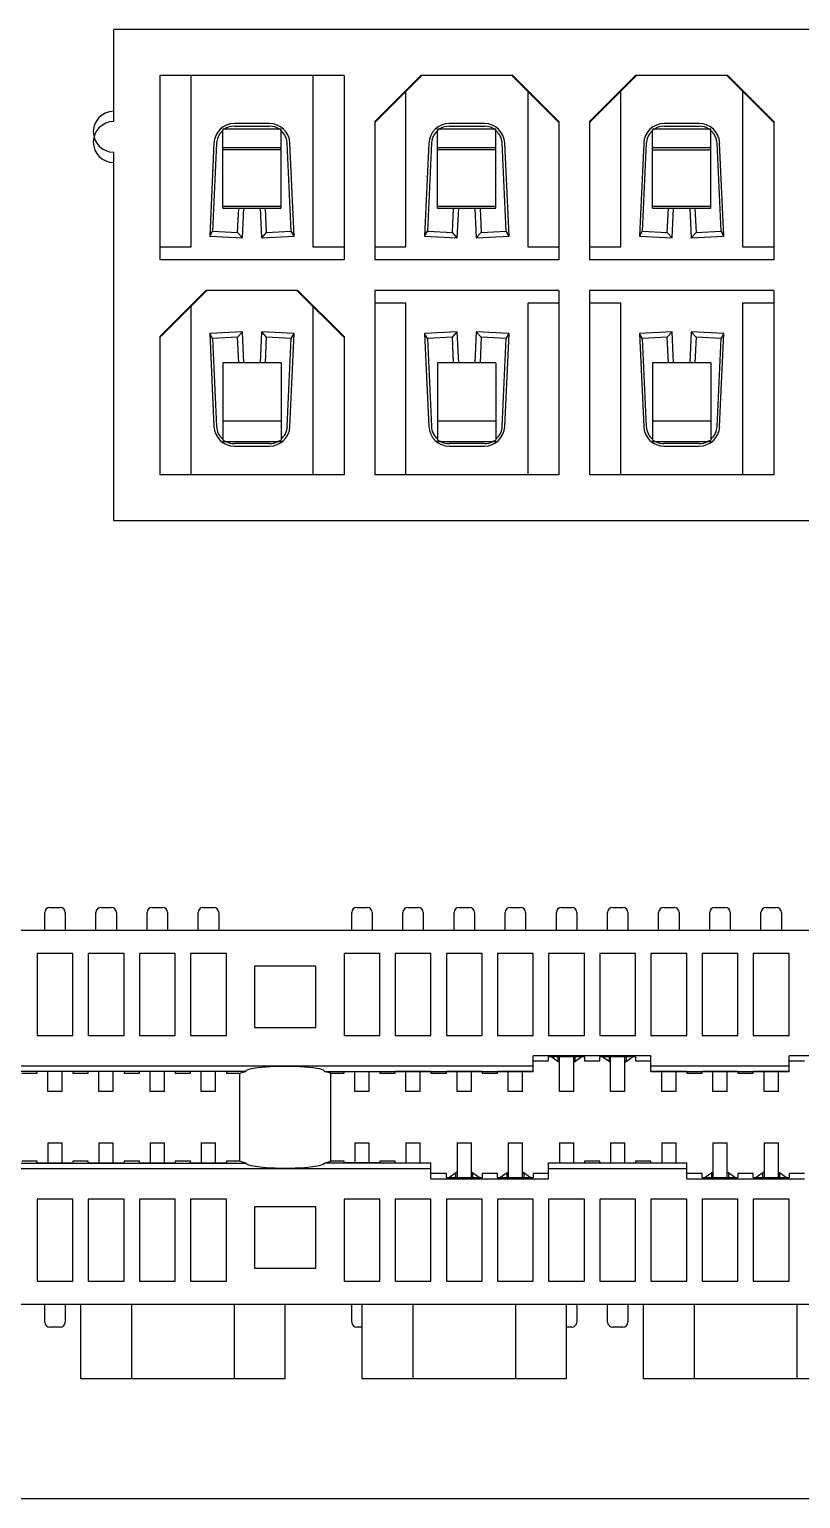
# Model space of a CAD drawing. Header units: millimetres. Extents: x 0 to 841, y 0 to 594.
# Drawn here: x 173.28 to 188.35, y 323.74 to 352.44 of the extents above; entities that cross this region are included whole.
import ezdxf

# ---------------------------------------------------------------- set-up
doc = ezdxf.new("R2010")
doc.units = ezdxf.units.MM
doc.header["$LTSCALE"] = 46.255
doc.layers.add('ASSEM_MEM', color=7, linetype='CONTINUOUS')

msp = doc.modelspace()

# ---------------------------------------------------------------- linework, layer by layer
at = {"layer": 'ASSEM_MEM', "color": 7, "linetype": 'CONTINUOUS'}
for p, q in [((226.527, 352.44), (174.927, 352.44)), ((174.927, 350.64), (174.927, 352.44)), ((179.427, 351.54), (175.827, 351.54)), ((175.827, 351.54), (175.827, 347.94)), ((176.437, 348.19), (176.437, 351.54)), ((178.817, 351.54), (178.817, 348.19)), ((179.427, 351.54), (179.427, 347.94)), ((180.027, 350.64), (180.927, 351.54)), ((180.027, 350.62), (180.947, 351.54)), ((182.727, 351.54), (180.927, 351.54)), ((183.627, 350.62), (182.707, 351.54)), ((182.727, 351.54), (183.627, 350.64)), ((184.227, 350.64), (185.127, 351.54)), ((184.227, 350.62), (185.147, 351.54)), ((186.927, 351.54), (185.127, 351.54)), ((187.827, 350.62), (186.907, 351.54)), ((186.927, 351.54), (187.827, 350.64)), ((180.637, 348.19), (180.637, 351.23)), ((183.017, 351.23), (183.017, 348.19)), ((184.837, 348.19), (184.837, 351.23)), ((187.217, 351.23), (187.217, 348.19)), ((178.197, 350.49), (177.057, 350.49)), ((177.057, 348.95), (177.057, 350.478)), ((177.97, 350.6), (177.284, 350.6)), ((177.284, 350.55), (177.97, 350.55)), ((178.197, 348.95), (178.197, 350.49)), ((180.027, 350.64), (180.027, 347.94)), ((182.397, 350.49), (181.257, 350.49)), ((181.257, 348.95), (181.257, 350.478)), ((181.278, 350.487), (181.288, 350.49)), ((182.17, 350.6), (181.484, 350.6)), ((181.484, 350.55), (182.17, 350.55)), ((182.397, 348.95), (182.397, 350.49)), ((183.627, 350.64), (183.627, 347.94)), ((184.227, 350.64), (184.227, 347.94)), ((186.597, 350.49), (185.457, 350.49)), ((185.457, 348.95), (185.457, 350.478)), ((185.478, 350.487), (185.488, 350.49)), ((186.37, 350.6), (185.684, 350.6)), ((185.684, 350.55), (186.37, 350.55)), ((186.597, 348.95), (186.597, 350.49)), ((187.827, 350.64), (187.827, 347.94)), ((176.884, 350.219), (176.802, 348.398)), ((176.934, 350.216), (176.857, 348.496)), ((178.397, 348.496), (178.319, 350.216)), ((178.452, 348.398), (178.369, 350.219)), ((181.084, 350.219), (181.002, 348.398)), ((181.134, 350.216), (181.057, 348.496)), ((182.597, 348.496), (182.519, 350.216)), ((182.652, 348.398), (182.569, 350.219)), ((185.284, 350.219), (185.202, 348.398)), ((185.334, 350.216), (185.257, 348.496)), ((186.797, 348.496), (186.719, 350.216)), ((186.852, 348.398), (186.769, 350.219)), ((174.927, 342.84), (174.927, 350.04)), ((177.057, 350.13), (178.197, 350.13)), ((178.197, 350.09), (177.057, 350.09)), ((181.257, 350.13), (182.397, 350.13)), ((182.397, 350.09), (181.257, 350.09)), ((185.457, 350.13), (186.597, 350.13)), ((185.457, 350.09), (186.597, 350.09)), ((177.057, 348.99), (178.197, 348.99)), ((177.057, 348.95), (178.197, 348.95)), ((177.346, 348.474), (177.368, 348.95)), ((177.441, 348.369), (177.468, 348.95)), ((177.786, 348.95), (177.812, 348.369)), ((177.886, 348.95), (177.908, 348.474)), ((181.257, 348.99), (182.397, 348.99)), ((181.257, 348.95), (182.397, 348.95)), ((181.546, 348.474), (181.568, 348.95)), ((181.641, 348.369), (181.668, 348.95)), ((181.986, 348.95), (182.012, 348.369)), ((182.086, 348.95), (182.108, 348.474)), ((185.457, 348.99), (186.597, 348.99)), ((185.457, 348.95), (186.597, 348.95)), ((185.746, 348.474), (185.768, 348.95)), ((185.841, 348.369), (185.868, 348.95)), ((186.186, 348.95), (186.212, 348.369)), ((186.286, 348.95), (186.308, 348.474)), ((176.802, 348.398), (176.857, 348.496)), ((176.857, 348.496), (177.346, 348.474)), ((177.441, 348.369), (177.346, 348.474)), ((177.908, 348.474), (177.812, 348.369)), ((177.908, 348.474), (178.397, 348.496)), ((178.452, 348.398), (178.397, 348.496)), ((181.002, 348.398), (181.057, 348.496)), ((181.057, 348.496), (181.546, 348.474)), ((181.641, 348.369), (181.546, 348.474)), ((182.108, 348.474), (182.012, 348.369)), ((182.108, 348.474), (182.597, 348.496)), ((182.652, 348.398), (182.597, 348.496)), ((185.257, 348.496), (185.202, 348.398)), ((185.257, 348.496), (185.746, 348.474)), ((185.746, 348.474), (185.841, 348.369)), ((186.308, 348.474), (186.212, 348.369)), ((186.308, 348.474), (186.797, 348.496)), ((186.852, 348.398), (186.797, 348.496)), ((175.827, 348.19), (176.437, 348.19)), ((176.802, 348.398), (177.441, 348.369)), ((177.812, 348.369), (178.452, 348.398)), ((178.817, 348.19), (179.427, 348.19)), ((180.027, 348.19), (180.637, 348.19)), ((181.002, 348.398), (181.641, 348.369)), ((182.012, 348.369), (182.652, 348.398)), ((183.017, 348.19), (183.627, 348.19)), ((184.227, 348.19), (184.837, 348.19)), ((185.202, 348.398), (185.841, 348.369)), ((186.212, 348.369), (186.852, 348.398)), ((187.217, 348.19), (187.827, 348.19)), ((179.427, 347.94), (175.827, 347.94)), ((183.627, 347.94), (180.027, 347.94)), ((187.827, 347.94), (184.227, 347.94)), ((175.827, 346.44), (176.727, 347.34)), ((175.827, 346.42), (176.747, 347.34)), ((178.527, 347.34), (176.727, 347.34)), ((179.427, 346.42), (178.507, 347.34)), ((178.527, 347.34), (179.427, 346.44)), ((183.627, 347.34), (180.027, 347.34)), ((180.027, 347.34), (180.027, 343.74)), ((183.627, 347.34), (183.627, 343.74)), ((187.827, 347.34), (184.227, 347.34)), ((184.227, 347.34), (184.227, 343.74)), ((187.827, 347.34), (187.827, 343.74)), ((176.437, 343.74), (176.437, 347.03)), ((178.817, 347.03), (178.817, 343.74)), ((180.637, 347.09), (180.027, 347.09)), ((180.637, 343.74), (180.637, 347.09)), ((183.627, 347.09), (183.017, 347.09)), ((183.017, 347.09), (183.017, 343.74)), ((184.837, 347.09), (184.227, 347.09)), ((184.837, 343.74), (184.837, 347.09)), ((187.827, 347.09), (187.217, 347.09)), ((187.217, 347.09), (187.217, 343.74)), ((175.827, 346.44), (175.827, 343.74)), ((177.441, 346.532), (176.802, 346.503)), ((176.857, 346.405), (176.802, 346.503)), ((176.802, 346.503), (176.884, 344.682)), ((177.346, 346.427), (176.857, 346.405)), ((177.346, 346.427), (177.441, 346.532)), ((177.369, 345.93), (177.346, 346.427)), ((177.469, 345.93), (177.441, 346.532)), ((177.812, 346.532), (177.785, 345.93)), ((178.452, 346.503), (177.812, 346.532)), ((177.812, 346.532), (177.908, 346.427)), ((177.908, 346.427), (177.885, 345.93)), ((178.397, 346.405), (177.908, 346.427)), ((178.369, 344.682), (178.452, 346.503)), ((178.397, 346.405), (178.452, 346.503)), ((179.427, 346.44), (179.427, 343.74)), ((181.641, 346.532), (181.002, 346.503)), ((181.057, 346.405), (181.002, 346.503)), ((181.002, 346.503), (181.084, 344.682)), ((181.546, 346.427), (181.057, 346.405)), ((181.546, 346.427), (181.641, 346.532)), ((181.569, 345.93), (181.546, 346.427)), ((181.669, 345.93), (181.641, 346.532)), ((182.012, 346.532), (181.985, 345.93)), ((182.652, 346.503), (182.012, 346.532)), ((182.012, 346.532), (182.108, 346.427)), ((182.108, 346.427), (182.085, 345.93)), ((182.597, 346.405), (182.108, 346.427)), ((182.569, 344.682), (182.652, 346.503)), ((182.597, 346.405), (182.652, 346.503)), ((185.841, 346.532), (185.202, 346.503)), ((185.257, 346.405), (185.202, 346.503)), ((185.202, 346.503), (185.284, 344.682)), ((185.746, 346.427), (185.257, 346.405)), ((185.746, 346.427), (185.841, 346.532)), ((185.769, 345.93), (185.746, 346.427)), ((185.869, 345.93), (185.841, 346.532)), ((186.212, 346.532), (186.185, 345.93)), ((186.852, 346.503), (186.212, 346.532)), ((186.212, 346.532), (186.308, 346.427)), ((186.308, 346.427), (186.285, 345.93)), ((186.797, 346.405), (186.308, 346.427)), ((186.769, 344.682), (186.852, 346.503)), ((186.797, 346.405), (186.852, 346.503)), ((176.857, 346.405), (176.934, 344.685)), ((178.319, 344.685), (178.397, 346.405)), ((181.057, 346.405), (181.134, 344.685)), ((182.519, 344.685), (182.597, 346.405)), ((185.257, 346.405), (185.334, 344.685)), ((186.719, 344.685), (186.797, 346.405)), ((178.197, 345.93), (177.057, 345.93)), ((177.057, 345.93), (177.057, 344.413)), ((178.197, 345.93), (178.197, 344.413)), ((182.397, 345.93), (181.257, 345.93)), ((181.257, 345.93), (181.257, 344.413)), ((182.397, 345.93), (182.397, 344.413)), ((186.597, 345.93), (185.457, 345.93)), ((185.457, 345.93), (185.457, 344.413)), ((186.597, 345.93), (186.597, 344.413)), ((178.197, 344.79), (177.057, 344.79)), ((182.397, 344.79), (181.257, 344.79)), ((186.597, 344.79), (185.457, 344.79)), ((177.057, 344.39), (178.197, 344.39)), ((177.97, 344.35), (177.284, 344.35)), ((177.284, 344.3), (177.97, 344.3)), ((178.154, 344.397), (178.132, 344.39)), ((181.257, 344.39), (182.397, 344.39)), ((182.17, 344.35), (181.484, 344.35)), ((181.484, 344.3), (182.17, 344.3)), ((182.354, 344.397), (182.332, 344.39)), ((185.457, 344.39), (186.597, 344.39)), ((186.37, 344.35), (185.684, 344.35)), ((185.684, 344.3), (186.37, 344.3)), ((186.554, 344.397), (186.532, 344.39)), ((179.427, 343.74), (175.827, 343.74)), ((183.627, 343.74), (180.027, 343.74)), ((187.827, 343.74), (184.227, 343.74)), ((226.527, 342.84), (174.927, 342.84)), ((173.677, 335.29), (173.877, 335.29)), ((174.677, 335.29), (174.877, 335.29)), ((175.677, 335.29), (175.877, 335.29)), ((176.677, 335.29), (176.877, 335.29)), ((179.677, 335.29), (179.877, 335.29)), ((180.677, 335.29), (180.877, 335.29)), ((181.677, 335.29), (181.877, 335.29)), ((182.677, 335.29), (182.877, 335.29)), ((183.677, 335.29), (183.877, 335.29)), ((184.677, 335.29), (184.877, 335.29)), ((185.677, 335.29), (185.877, 335.29)), ((186.677, 335.29), (186.877, 335.29)), ((187.677, 335.29), (187.877, 335.29)), ((173.577, 334.84), (173.577, 335.19)), ((173.977, 335.19), (173.977, 334.84)), ((174.577, 334.84), (174.577, 335.19)), ((174.977, 335.19), (174.977, 334.84)), ((175.577, 334.84), (175.577, 335.19)), ((175.977, 335.19), (175.977, 334.84)), ((176.577, 334.84), (176.577, 335.19)), ((176.977, 335.19), (176.977, 334.84)), ((179.577, 334.84), (179.577, 335.19)), ((179.977, 335.19), (179.977, 334.84)), ((180.577, 334.84), (180.577, 335.19)), ((180.977, 335.19), (180.977, 334.84)), ((181.577, 334.84), (181.577, 335.19)), ((181.977, 335.19), (181.977, 334.84)), ((182.577, 334.84), (182.577, 335.19)), ((182.977, 335.19), (182.977, 334.84)), ((183.577, 334.84), (183.577, 335.19)), ((183.977, 335.19), (183.977, 334.84)), ((184.577, 334.84), (184.577, 335.19)), ((184.977, 335.19), (184.977, 334.84)), ((185.577, 334.84), (185.577, 335.19)), ((185.977, 335.19), (185.977, 334.84)), ((186.577, 334.84), (186.577, 335.19)), ((186.977, 335.19), (186.977, 334.84)), ((187.577, 334.84), (187.577, 335.19)), ((187.977, 335.19), (187.977, 334.84)), ((202.777, 334.84), (163.777, 334.84)), ((174.127, 334.39), (173.427, 334.39)), ((173.427, 334.39), (173.427, 332.79)), ((174.127, 332.79), (174.127, 334.39)), ((175.127, 334.39), (174.427, 334.39)), ((174.427, 334.39), (174.427, 332.79)), ((175.127, 332.79), (175.127, 334.39)), ((176.127, 334.39), (175.427, 334.39)), ((175.427, 334.39), (175.427, 332.79)), ((176.127, 332.79), (176.127, 334.39)), ((177.127, 334.39), (176.427, 334.39)), ((176.427, 334.39), (176.427, 332.79)), ((177.127, 332.79), (177.127, 334.39)), ((180.127, 334.39), (179.427, 334.39)), ((179.427, 334.39), (179.427, 332.79)), ((180.127, 332.79), (180.127, 334.39)), ((181.127, 334.39), (180.427, 334.39)), ((180.427, 334.39), (180.427, 332.79)), ((181.127, 332.79), (181.127, 334.39)), ((182.127, 334.39), (181.427, 334.39)), ((181.427, 334.39), (181.427, 332.79)), ((182.127, 332.79), (182.127, 334.39)), ((183.127, 334.39), (182.427, 334.39)), ((182.427, 334.39), (182.427, 332.79)), ((183.127, 332.79), (183.127, 334.39)), ((184.127, 334.39), (183.427, 334.39)), ((183.427, 334.39), (183.427, 332.79)), ((184.127, 332.79), (184.127, 334.39)), ((185.127, 334.39), (184.427, 334.39)), ((184.427, 334.39), (184.427, 332.79)), ((185.127, 332.79), (185.127, 334.39)), ((186.127, 334.39), (185.427, 334.39)), ((185.427, 334.39), (185.427, 332.79)), ((186.127, 332.79), (186.127, 334.39)), ((187.127, 334.39), (186.427, 334.39)), ((186.427, 334.39), (186.427, 332.79)), ((187.127, 332.79), (187.127, 334.39)), ((188.127, 334.39), (187.427, 334.39)), ((187.427, 334.39), (187.427, 332.79)), ((188.127, 332.79), (188.127, 334.39)), ((178.877, 334.14), (177.677, 334.14)), ((177.677, 334.14), (177.677, 332.94)), ((178.877, 332.94), (178.877, 334.14)), ((177.677, 332.94), (178.877, 332.94)), ((173.427, 332.79), (174.127, 332.79)), ((174.427, 332.79), (175.127, 332.79)), ((175.427, 332.79), (176.127, 332.79)), ((176.427, 332.79), (177.127, 332.79)), ((179.427, 332.79), (180.127, 332.79)), ((180.427, 332.79), (181.127, 332.79)), ((181.427, 332.79), (182.127, 332.79)), ((182.427, 332.79), (183.127, 332.79)), ((183.427, 332.79), (184.127, 332.79)), ((184.427, 332.79), (185.127, 332.79)), ((185.427, 332.79), (186.127, 332.79)), ((186.427, 332.79), (187.127, 332.79)), ((187.427, 332.79), (188.127, 332.79)), ((185.427, 332.39), (183.127, 332.39)), ((183.127, 332.082), (183.127, 332.39)), ((184.127, 332.37), (183.427, 332.37)), ((183.427, 332.29), (183.427, 332.37)), ((183.486, 332.37), (183.614, 332.279)), ((183.614, 332.279), (183.614, 332.37)), ((183.637, 331.69), (183.637, 332.37)), ((183.917, 331.69), (183.917, 332.37)), ((183.94, 332.37), (183.94, 332.279)), ((183.94, 332.279), (184.068, 332.37)), ((184.127, 332.37), (184.127, 332.29)), ((185.127, 332.37), (184.427, 332.37)), ((184.427, 332.29), (184.427, 332.37)), ((184.486, 332.37), (184.614, 332.279)), ((184.614, 332.279), (184.614, 332.37)), ((184.637, 331.69), (184.637, 332.37)), ((184.917, 331.69), (184.917, 332.37)), ((184.94, 332.37), (184.94, 332.279)), ((184.94, 332.279), (185.068, 332.37)), ((185.127, 332.37), (185.127, 332.29)), ((185.427, 332.082), (185.427, 332.39)), ((190.427, 332.39), (188.127, 332.39)), ((188.127, 332.082), (188.127, 332.39)), ((183.127, 332.19), (165.304, 332.19)), ((177.506, 332.086), (165.618, 332.086)), ((174.127, 332.082), (173.427, 332.082)), ((173.427, 332.05), (173.427, 332.082)), ((173.637, 331.69), (173.637, 332.082)), ((173.917, 331.69), (173.917, 332.082)), ((174.127, 332.082), (174.127, 332.05)), ((175.127, 332.082), (174.427, 332.082)), ((174.427, 332.05), (174.427, 332.082)), ((174.637, 331.69), (174.637, 332.082)), ((174.917, 331.69), (174.917, 332.082)), ((175.127, 332.082), (175.127, 332.05)), ((176.127, 332.082), (175.427, 332.082)), ((175.427, 332.05), (175.427, 332.082)), ((175.637, 331.69), (175.637, 332.082)), ((175.917, 331.69), (175.917, 332.082)), ((176.127, 332.082), (176.127, 332.05)), ((177.127, 332.082), (176.427, 332.082)), ((176.427, 332.05), (176.427, 332.082)), ((176.637, 331.69), (176.637, 332.082)), ((176.917, 331.69), (176.917, 332.082)), ((177.127, 332.082), (177.127, 332.05)), ((177.387, 332.05), (177.506, 332.086)), ((179.047, 332.092), (179.048, 332.086)), ((179.048, 332.086), (183.127, 332.086)), ((179.167, 332.05), (179.048, 332.086)), ((179.427, 332.082), (180.127, 332.082)), ((179.427, 332.05), (179.427, 332.082)), ((179.637, 331.69), (179.637, 332.082)), ((179.917, 331.69), (179.917, 332.082)), ((180.127, 332.082), (180.127, 332.05)), ((181.127, 332.082), (180.427, 332.082)), ((180.427, 332.05), (180.427, 332.082)), ((180.637, 331.69), (180.637, 332.082)), ((180.917, 331.69), (180.917, 332.082)), ((181.127, 332.082), (181.127, 332.05)), ((182.127, 332.082), (181.427, 332.082)), ((181.427, 332.05), (181.427, 332.082)), ((181.637, 331.69), (181.637, 332.082)), ((181.917, 331.69), (181.917, 332.082)), ((182.127, 332.082), (182.127, 332.05)), ((183.127, 332.082), (182.427, 332.082)), ((182.427, 332.05), (182.427, 332.082)), ((182.637, 331.69), (182.637, 332.082)), ((182.917, 331.69), (182.917, 332.082)), ((183.127, 332.29), (183.427, 332.29)), ((183.614, 332.279), (183.62, 332.275)), ((183.934, 332.275), (183.94, 332.279)), ((184.127, 332.29), (184.427, 332.29)), ((184.614, 332.279), (184.62, 332.275)), ((184.934, 332.275), (184.94, 332.279)), ((185.127, 332.29), (185.427, 332.29)), ((188.127, 332.19), (185.427, 332.19)), ((185.427, 332.086), (188.127, 332.086)), ((186.127, 332.082), (185.427, 332.082)), ((185.637, 331.69), (185.637, 332.082)), ((185.917, 331.69), (185.917, 332.082)), ((186.127, 332.082), (186.127, 332.05)), ((187.127, 332.082), (186.427, 332.082)), ((186.427, 332.05), (186.427, 332.082)), ((186.637, 331.69), (186.637, 332.082)), ((186.917, 331.69), (186.917, 332.082)), ((187.127, 332.082), (187.127, 332.05)), ((188.127, 332.082), (187.427, 332.082)), ((187.427, 332.05), (187.427, 332.082)), ((187.637, 331.69), (187.637, 332.082)), ((187.917, 331.69), (187.917, 332.082)), ((188.127, 332.29), (188.427, 332.29)), ((173.127, 332.05), (173.427, 332.05)), ((174.127, 332.05), (174.427, 332.05)), ((175.127, 332.05), (175.427, 332.05)), ((176.127, 332.05), (176.427, 332.05)), ((177.127, 332.05), (177.387, 332.05)), ((177.387, 332.05), (177.387, 330.33)), ((179.167, 332.05), (179.427, 332.05)), ((179.167, 330.33), (179.167, 332.05)), ((180.127, 332.05), (180.427, 332.05)), ((181.127, 332.05), (181.427, 332.05)), ((182.127, 332.05), (182.427, 332.05)), ((186.127, 332.05), (186.427, 332.05)), ((187.127, 332.05), (187.427, 332.05)), ((173.917, 331.69), (173.637, 331.69)), ((174.917, 331.69), (174.637, 331.69)), ((175.917, 331.69), (175.637, 331.69)), ((176.917, 331.69), (176.637, 331.69)), ((179.917, 331.69), (179.637, 331.69)), ((180.917, 331.69), (180.637, 331.69)), ((181.917, 331.69), (181.637, 331.69)), ((182.917, 331.69), (182.637, 331.69)), ((183.917, 331.69), (183.637, 331.69)), ((184.917, 331.69), (184.637, 331.69)), ((185.917, 331.69), (185.637, 331.69)), ((186.917, 331.69), (186.637, 331.69)), ((187.917, 331.69), (187.637, 331.69)), ((173.637, 330.69), (173.917, 330.69)), ((173.637, 330.69), (173.637, 330.299)), ((173.917, 330.299), (173.917, 330.69)), ((174.637, 330.69), (174.917, 330.69)), ((174.637, 330.69), (174.637, 330.299)), ((174.917, 330.299), (174.917, 330.69)), ((175.637, 330.69), (175.917, 330.69)), ((175.637, 330.69), (175.637, 330.299)), ((175.917, 330.299), (175.917, 330.69)), ((176.637, 330.69), (176.917, 330.69)), ((176.637, 330.69), (176.637, 330.299)), ((176.917, 330.299), (176.917, 330.69)), ((179.637, 330.69), (179.917, 330.69)), ((179.637, 330.69), (179.637, 330.299)), ((179.917, 330.299), (179.917, 330.69)), ((180.637, 330.69), (180.917, 330.69)), ((180.637, 330.69), (180.637, 330.299)), ((180.917, 330.299), (180.917, 330.69)), ((181.637, 330.69), (181.917, 330.69)), ((181.637, 330.69), (181.637, 330.011)), ((181.917, 330.011), (181.917, 330.69)), ((182.637, 330.69), (182.917, 330.69)), ((182.637, 330.69), (182.637, 330.011)), ((182.917, 330.011), (182.917, 330.69)), ((183.637, 330.69), (183.917, 330.69)), ((183.637, 330.69), (183.637, 330.299)), ((183.917, 330.299), (183.917, 330.69)), ((184.637, 330.69), (184.917, 330.69)), ((184.637, 330.69), (184.637, 330.299)), ((184.917, 330.299), (184.917, 330.69)), ((185.637, 330.69), (185.917, 330.69)), ((185.637, 330.69), (185.637, 330.299)), ((185.917, 330.299), (185.917, 330.69)), ((186.637, 330.69), (186.917, 330.69)), ((186.637, 330.69), (186.637, 330.011)), ((186.917, 330.011), (186.917, 330.69)), ((187.637, 330.69), (187.917, 330.69)), ((187.637, 330.69), (187.637, 330.011)), ((187.917, 330.011), (187.917, 330.69)), ((165.304, 330.19), (181.127, 330.19)), ((165.618, 330.295), (177.506, 330.295)), ((173.427, 330.33), (173.127, 330.33)), ((173.427, 330.299), (173.427, 330.33)), ((173.427, 330.299), (174.127, 330.299)), ((174.427, 330.33), (174.127, 330.33)), ((174.127, 330.33), (174.127, 330.299)), ((174.427, 330.299), (174.427, 330.33)), ((174.427, 330.299), (175.127, 330.299)), ((175.427, 330.33), (175.127, 330.33)), ((175.127, 330.33), (175.127, 330.299)), ((175.427, 330.299), (175.427, 330.33)), ((175.427, 330.299), (176.127, 330.299)), ((176.427, 330.33), (176.127, 330.33)), ((176.127, 330.33), (176.127, 330.299)), ((176.427, 330.299), (176.427, 330.33)), ((176.427, 330.299), (177.127, 330.299)), ((177.387, 330.33), (177.127, 330.33)), ((177.127, 330.33), (177.127, 330.299)), ((177.506, 330.295), (177.387, 330.33)), ((177.506, 330.295), (177.506, 330.289)), ((179.048, 330.295), (179.047, 330.289)), ((179.048, 330.295), (179.167, 330.33)), ((181.127, 330.295), (179.048, 330.295)), ((179.427, 330.33), (179.167, 330.33)), ((179.427, 330.299), (179.427, 330.33)), ((180.127, 330.299), (179.427, 330.299)), ((180.427, 330.33), (180.127, 330.33)), ((180.127, 330.33), (180.127, 330.299)), ((180.427, 330.299), (180.427, 330.33)), ((180.427, 330.299), (181.127, 330.299)), ((181.127, 329.99), (181.127, 330.299)), ((181.427, 330.09), (181.127, 330.09)), ((181.427, 330.011), (181.427, 330.09)), ((181.614, 330.102), (181.486, 330.011)), ((181.62, 330.106), (181.614, 330.102)), ((181.614, 330.011), (181.614, 330.102)), ((181.94, 330.102), (181.934, 330.106)), ((182.068, 330.011), (181.94, 330.102)), ((181.94, 330.102), (181.94, 330.011)), ((182.427, 330.09), (182.127, 330.09)), ((182.127, 330.09), (182.127, 330.011)), ((182.427, 330.011), (182.427, 330.09)), ((182.614, 330.102), (182.486, 330.011)), ((182.62, 330.106), (182.614, 330.102)), ((182.614, 330.011), (182.614, 330.102)), ((182.94, 330.102), (182.934, 330.106)), ((183.068, 330.011), (182.94, 330.102)), ((182.94, 330.102), (182.94, 330.011)), ((183.427, 330.09), (183.127, 330.09)), ((183.127, 330.09), (183.127, 330.011)), ((183.427, 330.299), (184.127, 330.299)), ((183.427, 329.99), (183.427, 330.299)), ((186.127, 330.295), (183.427, 330.295)), ((183.427, 330.19), (186.127, 330.19)), ((184.427, 330.33), (184.127, 330.33)), ((184.127, 330.33), (184.127, 330.299)), ((184.427, 330.299), (184.427, 330.33)), ((184.427, 330.299), (185.127, 330.299)), ((185.427, 330.33), (185.127, 330.33)), ((185.127, 330.33), (185.127, 330.299)), ((185.427, 330.299), (185.427, 330.33)), ((185.427, 330.299), (186.127, 330.299)), ((186.127, 329.99), (186.127, 330.299)), ((186.427, 330.09), (186.127, 330.09)), ((186.427, 330.011), (186.427, 330.09)), ((186.614, 330.102), (186.486, 330.011)), ((186.62, 330.106), (186.614, 330.102)), ((186.614, 330.011), (186.614, 330.102)), ((186.94, 330.102), (186.934, 330.106)), ((187.068, 330.011), (186.94, 330.102)), ((186.94, 330.102), (186.94, 330.011)), ((187.427, 330.09), (187.127, 330.09)), ((187.127, 330.09), (187.127, 330.011)), ((187.427, 330.011), (187.427, 330.09)), ((187.614, 330.102), (187.486, 330.011)), ((187.62, 330.106), (187.614, 330.102)), ((187.614, 330.011), (187.614, 330.102)), ((187.94, 330.102), (187.934, 330.106)), ((188.068, 330.011), (187.94, 330.102)), ((187.94, 330.102), (187.94, 330.011)), ((188.427, 330.09), (188.127, 330.09)), ((188.127, 330.09), (188.127, 330.011)), ((181.127, 329.99), (183.427, 329.99)), ((181.427, 330.011), (182.127, 330.011)), ((182.427, 330.011), (183.127, 330.011)), ((186.127, 329.99), (188.427, 329.99)), ((186.427, 330.011), (187.127, 330.011)), ((187.427, 330.011), (188.127, 330.011)), ((174.127, 329.59), (173.427, 329.59)), ((173.427, 329.59), (173.427, 327.99)), ((174.127, 327.99), (174.127, 329.59)), ((175.127, 329.59), (174.427, 329.59)), ((174.427, 329.59), (174.427, 327.99)), ((175.127, 327.99), (175.127, 329.59)), ((176.127, 329.59), (175.427, 329.59)), ((175.427, 329.59), (175.427, 327.99)), ((176.127, 327.99), (176.127, 329.59)), ((177.127, 329.59), (176.427, 329.59)), ((176.427, 329.59), (176.427, 327.99)), ((177.127, 327.99), (177.127, 329.59)), ((180.127, 329.59), (179.427, 329.59)), ((179.427, 329.59), (179.427, 327.99)), ((180.127, 327.99), (180.127, 329.59)), ((181.127, 329.59), (180.427, 329.59)), ((180.427, 329.59), (180.427, 327.99)), ((181.127, 327.99), (181.127, 329.59)), ((182.127, 329.59), (181.427, 329.59)), ((181.427, 329.59), (181.427, 327.99)), ((182.127, 327.99), (182.127, 329.59)), ((183.127, 329.59), (182.427, 329.59)), ((182.427, 329.59), (182.427, 327.99)), ((183.127, 327.99), (183.127, 329.59)), ((184.127, 329.59), (183.427, 329.59)), ((183.427, 329.59), (183.427, 327.99)), ((184.127, 327.99), (184.127, 329.59)), ((185.127, 329.59), (184.427, 329.59)), ((184.427, 329.59), (184.427, 327.99)), ((185.127, 327.99), (185.127, 329.59)), ((186.127, 329.59), (185.427, 329.59)), ((185.427, 329.59), (185.427, 327.99)), ((186.127, 327.99), (186.127, 329.59)), ((187.127, 329.59), (186.427, 329.59)), ((186.427, 329.59), (186.427, 327.99)), ((187.127, 327.99), (187.127, 329.59)), ((188.127, 329.59), (187.427, 329.59)), ((187.427, 329.59), (187.427, 327.99)), ((188.127, 327.99), (188.127, 329.59)), ((178.877, 329.44), (177.677, 329.44)), ((177.677, 329.44), (177.677, 328.24)), ((178.877, 328.24), (178.877, 329.44)), ((177.677, 328.24), (178.877, 328.24)), ((173.427, 327.99), (174.127, 327.99)), ((174.427, 327.99), (175.127, 327.99)), ((175.427, 327.99), (176.127, 327.99)), ((176.427, 327.99), (177.127, 327.99)), ((179.427, 327.99), (180.127, 327.99)), ((180.427, 327.99), (181.127, 327.99)), ((181.427, 327.99), (182.127, 327.99)), ((182.427, 327.99), (183.127, 327.99)), ((183.427, 327.99), (184.127, 327.99)), ((184.427, 327.99), (185.127, 327.99)), ((185.427, 327.99), (186.127, 327.99)), ((186.427, 327.99), (187.127, 327.99)), ((187.427, 327.99), (188.127, 327.99)), ((163.777, 327.54), (202.777, 327.54)), ((173.577, 327.19), (173.577, 327.54)), ((173.977, 327.54), (173.977, 327.19)), ((174.277, 327.54), (174.277, 326.09)), ((175.277, 326.09), (175.277, 327.54)), ((177.277, 327.54), (177.277, 326.09)), ((178.277, 326.09), (178.277, 327.54)), ((179.577, 327.19), (179.577, 327.54)), ((179.777, 327.54), (179.777, 326.09)), ((180.777, 326.09), (180.777, 327.54)), ((182.777, 327.54), (182.777, 326.09)), ((183.777, 326.09), (183.777, 327.54)), ((183.977, 327.54), (183.977, 327.19)), ((184.577, 327.19), (184.577, 327.54)), ((184.977, 327.54), (184.977, 327.19)), ((185.277, 327.54), (185.277, 326.09)), ((186.277, 326.09), (186.277, 327.54)), ((188.277, 327.54), (188.277, 326.09)), ((173.877, 327.09), (173.677, 327.09)), ((179.777, 327.09), (179.677, 327.09)), ((183.877, 327.09), (183.777, 327.09)), ((184.877, 327.09), (184.677, 327.09)), ((174.277, 326.09), (178.277, 326.09)), ((179.777, 326.09), (183.777, 326.09)), ((185.277, 326.09), (189.277, 326.09)), ((149.727, 323.74), (214.727, 323.74))]:
    msp.add_line(p, q, dxfattribs=at)
for points in [[(177.057, 350.467), (176.994, 350.396), (176.951, 350.309), (176.934, 350.216)], [(177.088, 350.49), (177.078, 350.487), (177.067, 350.483), (177.057, 350.478)], [(178.166, 350.49), (178.176, 350.487), (178.187, 350.483), (178.197, 350.478)], [(178.319, 350.216), (178.302, 350.309), (178.26, 350.396), (178.197, 350.467)], [(181.257, 350.467), (181.194, 350.396), (181.151, 350.309), (181.134, 350.216)], [(181.257, 350.478), (181.267, 350.483), (181.278, 350.487)], [(182.366, 350.49), (182.376, 350.487), (182.387, 350.483), (182.397, 350.478)], [(182.519, 350.216), (182.502, 350.309), (182.46, 350.396), (182.397, 350.467)], [(185.457, 350.467), (185.394, 350.396), (185.351, 350.309), (185.334, 350.216)], [(185.457, 350.478), (185.467, 350.483), (185.478, 350.487)], [(186.566, 350.49), (186.576, 350.487), (186.587, 350.483), (186.597, 350.478)], [(186.719, 350.216), (186.702, 350.309), (186.66, 350.396), (186.597, 350.467)], [(178.197, 344.413), (178.176, 344.404), (178.154, 344.397)], [(182.397, 344.413), (182.376, 344.404), (182.354, 344.397)], [(186.597, 344.413), (186.576, 344.404), (186.554, 344.397)], [(177.506, 332.092), (177.535, 332.117), (177.61, 332.14), (177.736, 332.162), (177.898, 332.177), (178.082, 332.187), (178.277, 332.19)], [(177.506, 332.092), (177.506, 332.09), (177.506, 332.088), (177.506, 332.086)], [(178.277, 332.19), (178.471, 332.187), (178.654, 332.178), (178.817, 332.162), (178.942, 332.141), (179.019, 332.117), (179.047, 332.092)], [(183.62, 332.275), (183.629, 332.267), (183.635, 332.258)], [(183.917, 332.248), (183.919, 332.258), (183.924, 332.267), (183.934, 332.275)], [(184.62, 332.275), (184.629, 332.267), (184.635, 332.258)], [(184.917, 332.248), (184.919, 332.258), (184.924, 332.267), (184.934, 332.275)], [(178.277, 330.19), (178.083, 330.194), (177.899, 330.203), (177.737, 330.219), (177.612, 330.24), (177.535, 330.264), (177.506, 330.289)], [(179.047, 330.289), (179.019, 330.264), (178.938, 330.239), (178.817, 330.219), (178.663, 330.204), (178.473, 330.194), (178.277, 330.19)], [(181.637, 330.133), (181.635, 330.123), (181.629, 330.114), (181.62, 330.106)], [(181.934, 330.106), (181.924, 330.114), (181.919, 330.123)], [(182.637, 330.133), (182.635, 330.123), (182.629, 330.114), (182.62, 330.106)], [(182.934, 330.106), (182.924, 330.114), (182.919, 330.123)], [(186.637, 330.133), (186.635, 330.123), (186.629, 330.114), (186.62, 330.106)], [(186.934, 330.106), (186.924, 330.114), (186.919, 330.123)], [(187.637, 330.133), (187.635, 330.123), (187.629, 330.114), (187.62, 330.106)], [(187.934, 330.106), (187.924, 330.114), (187.919, 330.123)]]:
    msp.add_lwpolyline(points, dxfattribs=at)
for centre, radius, start, end in [((174.927, 350.44), 0.4, 90, 270), ((174.927, 350.24), 0.4, 90, 270), ((177.284, 350.2), 0.4, 90, 177.4081), ((177.284, 350.2), 0.35, 90, 124.0477), ((177.97, 350.2), 0.4, 2.5919, 90), ((177.97, 350.2), 0.35, 55.9523, 90), ((181.484, 350.2), 0.4, 90, 177.4081), ((181.484, 350.2), 0.35, 90, 124.0477), ((182.17, 350.2), 0.4, 2.5919, 90), ((182.17, 350.2), 0.35, 55.9523, 90), ((185.684, 350.2), 0.4, 90, 177.4081), ((185.684, 350.2), 0.35, 90, 124.0477), ((186.37, 350.2), 0.4, 2.5919, 90), ((186.37, 350.2), 0.35, 55.9523, 90), ((177.284, 344.7), 0.4, 182.5919, 270), ((177.284, 344.7), 0.35, 182.5919, 229.5248), ((177.97, 344.7), 0.4, 270, 357.4081), ((177.97, 344.7), 0.35, 310.4752, 357.4081), ((181.484, 344.7), 0.4, 182.5919, 270), ((181.484, 344.7), 0.35, 182.5919, 229.5248), ((182.17, 344.7), 0.4, 270, 357.4081), ((182.17, 344.7), 0.35, 310.4752, 357.4081), ((185.684, 344.7), 0.4, 182.5919, 270), ((185.684, 344.7), 0.35, 182.5919, 229.5248), ((186.37, 344.7), 0.4, 270, 357.4081), ((186.37, 344.7), 0.35, 310.4752, 357.4081), ((177.284, 344.7), 0.35, 242.3396, 270), ((177.97, 344.7), 0.35, 270, 297.6604), ((181.484, 344.7), 0.35, 242.3396, 270), ((182.17, 344.7), 0.35, 270, 297.6604), ((185.684, 344.7), 0.35, 242.3396, 270), ((186.37, 344.7), 0.35, 270, 297.6604), ((173.677, 335.19), 0.1, 90, 180), ((173.877, 335.19), 0.1, 0, 90), ((174.677, 335.19), 0.1, 90, 180), ((174.877, 335.19), 0.1, 0, 90), ((175.677, 335.19), 0.1, 90, 180), ((175.877, 335.19), 0.1, 0, 90), ((176.677, 335.19), 0.1, 90, 180), ((176.877, 335.19), 0.1, 0, 90), ((179.677, 335.19), 0.1, 90, 180), ((179.877, 335.19), 0.1, 0, 90), ((180.677, 335.19), 0.1, 90, 180), ((180.877, 335.19), 0.1, 0, 90), ((181.677, 335.19), 0.1, 90, 180), ((181.877, 335.19), 0.1, 0, 90), ((182.677, 335.19), 0.1, 90, 180), ((182.877, 335.19), 0.1, 0, 90), ((183.677, 335.19), 0.1, 90, 180), ((183.877, 335.19), 0.1, 0, 90), ((184.677, 335.19), 0.1, 90, 180), ((184.877, 335.19), 0.1, 0, 90), ((185.677, 335.19), 0.1, 90, 180), ((185.877, 335.19), 0.1, 0, 90), ((186.677, 335.19), 0.1, 90, 180), ((186.877, 335.19), 0.1, 0, 90), ((187.677, 335.19), 0.1, 90, 180), ((187.877, 335.19), 0.1, 0, 90), ((173.677, 327.19), 0.1, 180, 270), ((173.877, 327.19), 0.1, 270, 360), ((179.677, 327.19), 0.1, 180, 270), ((183.877, 327.19), 0.1, 270, 360), ((184.677, 327.19), 0.1, 180, 270), ((184.877, 327.19), 0.1, 270, 360)]:
    msp.add_arc(centre, radius, start, end, dxfattribs=at)
for centre, start_param, end_param in [((177.284, 345.699), 2.880662, 2.95603), ((181.484, 345.699), -3.402523, -3.327155), ((185.684, 345.699), -3.402523, -3.327155)]:
    msp.add_ellipse(centre, major_axis=(0, 1.331), ratio=0.661438, start_param=start_param, end_param=end_param, dxfattribs=at)

doc.saveas('drawing.dxf')
